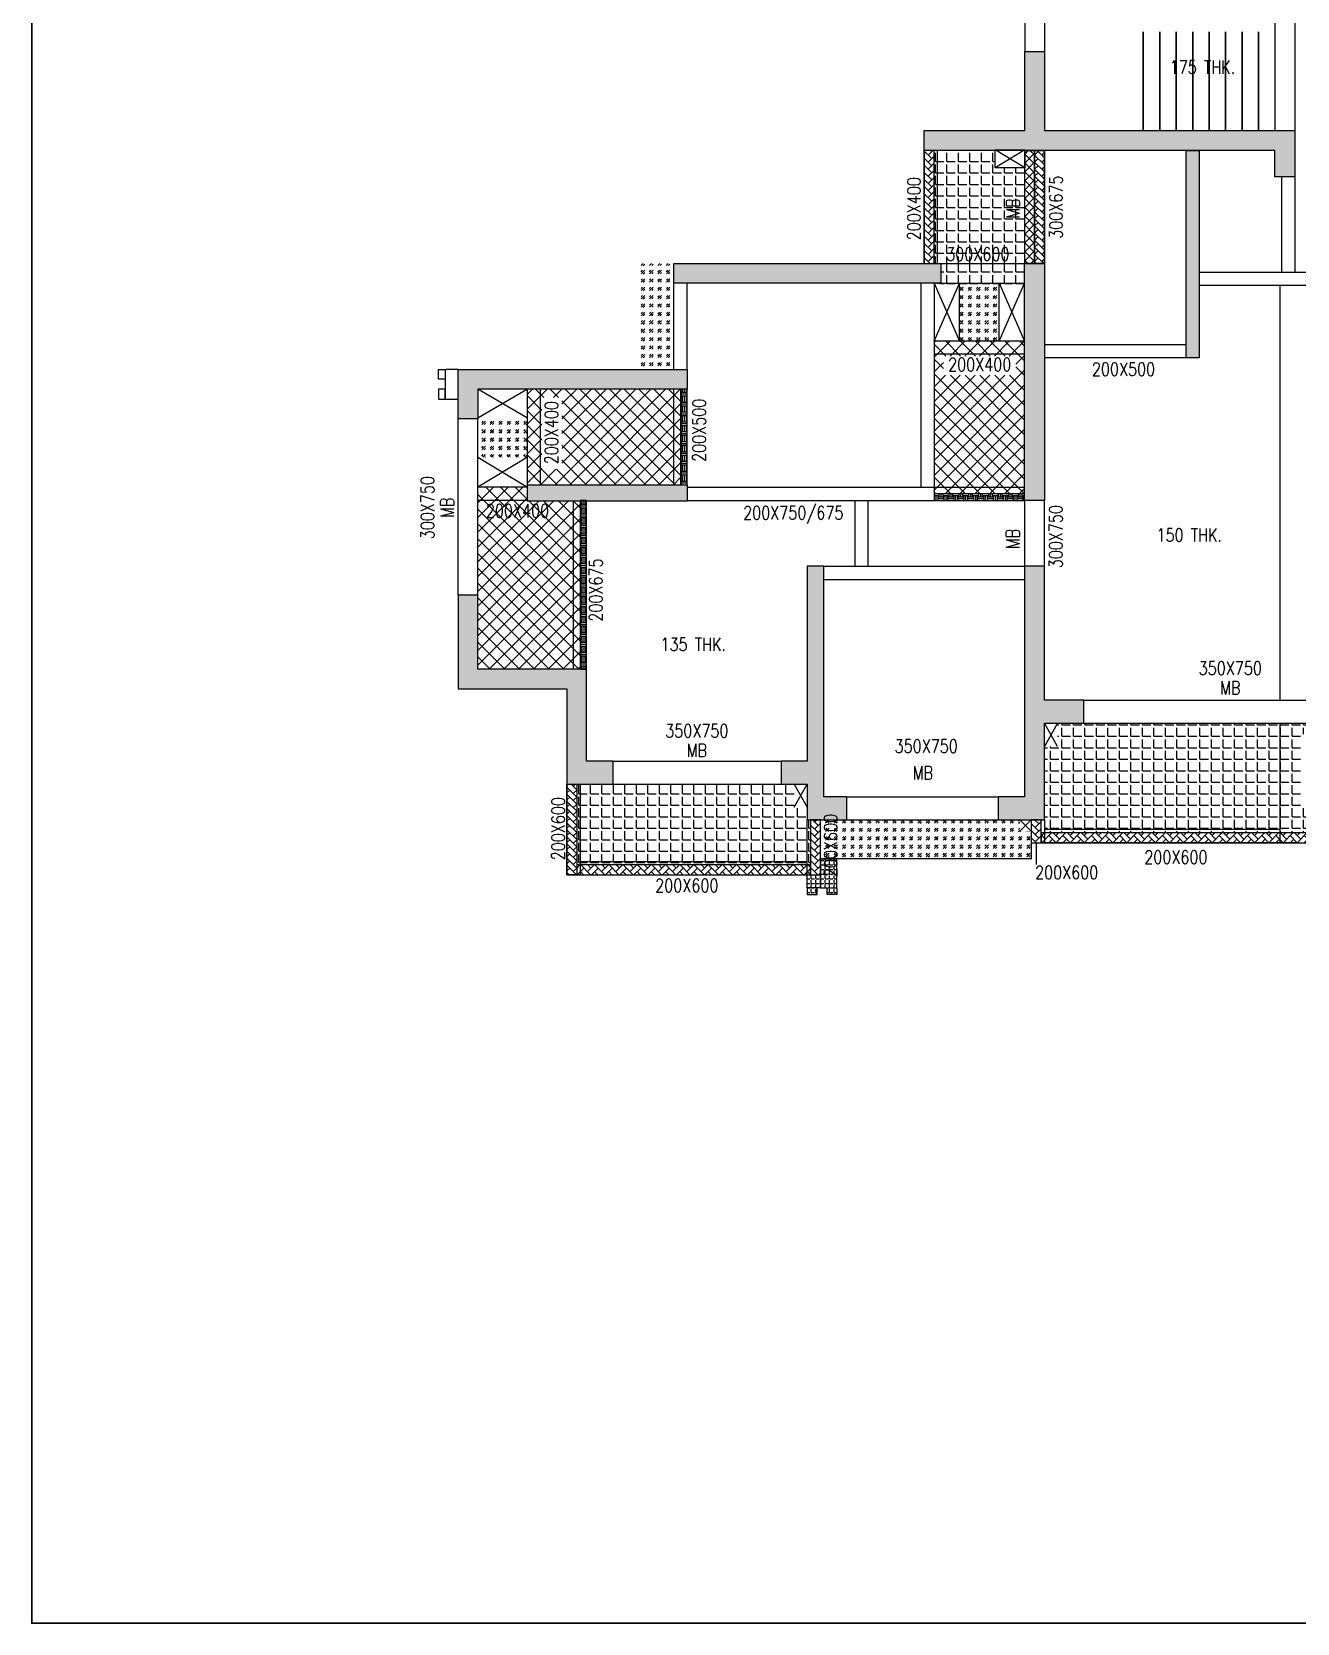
# Model space of a CAD drawing. Header units: millimetres. Extents: x 4277 to 218637, y 6776 to 49510.
# Drawn here: x 4277 to 23488, y 6776 to 30947 of the extents above; entities that cross this region are included whole.
import ezdxf
from ezdxf.enums import TextEntityAlignment as Align

# ---------------------------------------------------------------- set-up
doc = ezdxf.new("R2010")
doc.units = ezdxf.units.MM
doc.linetypes.add('DASHED2', pattern=[0.375, 0.25, -0.125])
doc.linetypes.add('HIDDEN', pattern=[0.375, 0.25, -0.125])
for name, color, linetype in [('BEAM', 3, 'DASHED2'), ('BEAM NO', 3, 'Continuous'), ('COL', 6, 'Continuous'), ('col solid', 20, 'Continuous'), ('COVER', 2, 'Continuous'), ('CUT', 9, 'Continuous'), ('DIM.', 11, 'Continuous'), ('HAT', 30, 'Continuous'), ('SLAB NO', 3, 'Continuous')]:
    doc.layers.add(name, color=color, linetype=linetype)
for name, color, linetype, lineweight in [('BEAM SIZES', 3, 'Continuous', 0), ('Boundary', 40, 'Continuous', 30), ('OTHER', 7, 'Continuous', 30), ('RC PARDI 100MM', 2, 'Continuous', 25), ('RC PARDI 150MM', 2, 'Continuous', 25), ('RC PARDI 200MM', 2, 'Continuous', 25)]:
    doc.layers.add(name, color=color, linetype=linetype, lineweight=lineweight)
doc.styles.add('romance', font='SIMPLEX.shx')
doc.styles.add('ROMANS', font='romans.shx', dxfattribs={"width": 1.2})
doc.dimstyles.new('25T', dxfattribs={"dimscale": 0.25, "dimtxt": 200, "dimasz": 180, "dimexe": 50, "dimexo": 50, "dimgap": 75, "dimtad": 1, "dimdec": 0, "dimzin": 0, "dimdsep": 46, "dimtxsty": 'romance', "dimcen": 0.09, "dimdle": 150, "dimclrd": 11, "dimclre": 11, "dimclrt": 2, "dimadec": 0, "dimazin": 0, "dimtfac": 1, "dimtdec": 0, "dimtofl": 0, "dimtmove": 0, "dimatfit": 3, "dimfxl": 1, "dimtolj": 1, "dimtzin": 0, "dimarcsym": 0})
pattern_1 = [(0, (67241, -120499.32), (0, 174.625), [127, -47.625]), (90, (67241, -120499.32), (-174.625, 1e-14), [127, -47.625])]
pattern_2 = [(45, (67241, -120499.32), (-112.2532, 112.2532), []), (135, (67241, -120499.32), (-112.2532, -112.2532), [])]
pattern_3 = [(45, (67240.994, -120499.316), (0, 107.763073), [228.6, -76.2]), (135, (67294.876, -120445.435), (1e-14, 107.763073), [228.6, -76.2])]
pattern_4 = [(45, (67240.99, -120499.32), (127.27922, 0), [75, -105]), (45, (67272.81, -120499.32), (127.27922, 0), [30, -150]), (45, (67240.99, -120467.5), (127.27922, 0), [30, -150])]
pattern_5 = [(0, (67240.994, -120499.316), (0, 69.85), [50.8, -19.05]), (90, (67240.994, -120499.316), (-69.85, 4e-15), [50.8, -19.05])]

msp = doc.modelspace()

# ---------------------------------------------------------------- hatches: boundary and pattern name
at = {"layer": 'col solid'}
h = msp.add_hatch(color=256, dxfattribs=at)
h.dxf.hatch_style = 1
h.paths.add_polyline_path([(23451, 29447), (23451, 28747), (23151, 28747), (23151, 29147), (17826, 29147), (17826, 29447), (19352, 29447), (19352, 30647), (19652, 30647), (19652, 29447)])
h = msp.add_hatch(color=256, dxfattribs=at)
h.dxf.hatch_style = 1
h.paths.add_polyline_path([(23451, 29447), (23451, 28747), (23151, 28747), (23151, 29147), (17826, 29147), (17826, 29447), (19352, 29447), (19352, 30647), (19652, 30647), (19652, 29447)])
h = msp.add_hatch(color=256, dxfattribs=at)
h.dxf.hatch_style = 1
h.paths.add_polyline_path([(21802, 29147), (21802, 25997), (22002, 25997), (22002, 29147), (22002, 29147)])
h = msp.add_hatch(color=256, dxfattribs=at)
h.dxf.hatch_style = 1
h.paths.add_polyline_path([(18076, 27129), (14026, 27129), (14026, 27429), (18076, 27429)])
h = msp.add_hatch(color=256, dxfattribs=at)
h.dxf.hatch_style = 1
h.paths.add_polyline_path([(19652, 23829), (19351, 23829), (19351, 27429), (19652, 27429)])
h = msp.add_hatch(color=256, dxfattribs=at)
h.dxf.hatch_style = 1
h.paths.add_polyline_path([(14226, 25819), (14226, 25519), (11051, 25519), (11051, 25069), (10751, 25069), (10751, 25819)])
h = msp.add_hatch(color=256, dxfattribs=at)
h.dxf.hatch_style = 1
h.paths.add_polyline_path([(14226, 23819), (11801, 23819), (11801, 24069), (14226, 24069)])
h = msp.add_hatch(color=256, dxfattribs=at)
h.dxf.hatch_style = 1
h.paths.add_polyline_path([(16051, 18979), (16650, 18979), (16650, 19329), (16301, 19329), (16301, 22829), (16051, 22829), (16051, 19869), (15652, 19869), (15652, 19519), (16051, 19519)])
h = msp.add_hatch(color=256, dxfattribs=at)
h.dxf.hatch_style = 1
h.paths.add_polyline_path([(19651, 20794), (19651, 22829), (19351, 22829), (19350, 19329), (18950, 19329), (18950, 18979), (19650, 18979), (19651, 20444), (20252, 20444), (20252, 20794), (19651, 20794)])
h = msp.add_hatch(color=256, dxfattribs=at)
h.dxf.hatch_style = 1
h.paths.add_polyline_path([(12401, 21269), (11051, 21269), (11051, 22389), (10751, 22389), (10751, 20969), (12401, 20969), (12401, 19519), (13101, 19519), (13101, 19869), (12701, 19869), (12701, 21269)])
at = {"layer": 'HAT'}
h = msp.add_hatch(dxfattribs=at)
h.set_pattern_fill('ANGLE', color=256, scale=25)
h.set_pattern_definition(pattern_1)
edge = h.paths.add_edge_path()
edge.add_line((17976, 27429), (19351, 27429))
edge.add_line((19351, 27429), (19352, 28879))
edge.add_line((19352, 28879), (18901, 28879))
edge.add_line((18901, 28879), (18901, 29147))
edge.add_line((18901, 29147), (17976, 29147))
edge.add_line((17976, 29147), (17976, 27429))
at = {"layer": 'HAT', "linetype": 'ByBlock'}
h = msp.add_hatch(dxfattribs=at)
h.set_pattern_fill('ANSI37', color=256, scale=30)
h.set_pattern_definition([(45, (67240.99, -120499.32), (-67.35192, 67.35192), []), (135, (67240.99, -120499.32), (-67.35192, -67.35192), [])])
h.paths.add_polyline_path([(19352, 29147), (19501, 29147), (19501, 27429), (19352, 27429)])
at = {"layer": 'HAT'}
h = msp.add_hatch(dxfattribs=at)
h.set_pattern_fill('GOST_GLASS', color=256, scale=15)
h.set_pattern_definition(pattern_4)
h.paths.add_polyline_path([(13476, 27429), (14026, 27429), (14026, 25819), (13476, 25819)])
h = msp.add_hatch(dxfattribs=at)
h.set_pattern_fill('ANGLE', color=256, scale=25)
h.set_pattern_definition([(0, (67240.97, -128989.37), (0, 174.625), [127, -47.625]), (90, (67240.97, -128989.37), (-174.625, 1e-14), [127, -47.625])])
h.paths.add_polyline_path([(19351, 27419), (18076, 27419), (18076, 27119), (19351, 27119)])
h = msp.add_hatch(dxfattribs=at)
h.set_pattern_fill('GOST_GLASS', color=256, scale=15)
h.set_pattern_definition(pattern_4)
h.paths.add_polyline_path([(18363, 27129), (18963, 27129), (18963, 26249), (18363, 26249)])
at = {"layer": 'HAT', "linetype": 'ByBlock'}
h = msp.add_hatch(dxfattribs=at)
h.set_pattern_fill('ANSI37', color=256, scale=50)
h.set_pattern_definition(pattern_2)
h.paths.add_polyline_path([(19215, 26023), (19215, 25730), (18121, 25730), (18121, 26023)], flags=16)
h.paths.add_polyline_path([(17976, 26249), (19351, 26249), (19351, 23929), (17976, 23929)])
h = msp.add_hatch(dxfattribs=at)
h.set_pattern_fill('ANSI37', color=256, scale=50)
h.set_pattern_definition(pattern_2)
h.paths.add_polyline_path([(12021, 25392), (12326, 25392), (12326, 24302), (12021, 24302)])
h.paths.add_polyline_path([(11801, 24069), (14126, 24069), (14126, 25519), (11801, 25519)])
at = {"layer": 'HAT'}
h = msp.add_hatch(dxfattribs=at)
h.set_pattern_fill('GOST_GLASS', color=256, scale=15)
h.set_pattern_definition(pattern_4)
h.paths.add_polyline_path([(11051, 25079), (11801, 25079), (11801, 24489), (11051, 24489)])
at = {"layer": 'HAT', "linetype": 'ByBlock'}
h = msp.add_hatch(dxfattribs=at)
h.set_pattern_fill('ANSI37', color=256, scale=50)
h.set_pattern_definition(pattern_2)
edge = h.paths.add_edge_path()
edge.add_line((11051, 21269), (12601, 21269))
edge.add_line((12601, 21269), (12601, 23829))
edge.add_line((12601, 23829), (11801, 23829))
edge.add_line((11801, 23829), (11801, 24029))
edge.add_line((11801, 24029), (11051, 24029))
edge.add_line((11051, 24029), (11051, 21269))
at = {"layer": 'HAT'}
h = msp.add_hatch(dxfattribs=at)
h.set_pattern_fill('ANGLE', color=256, scale=25)
h.set_pattern_definition(pattern_1)
h.paths.add_polyline_path([(19650, 18779), (23226, 18779), (23226, 20444), (19851, 20444), (19851, 20094), (19651, 20094)])
h = msp.add_hatch(dxfattribs=at)
h.set_pattern_fill('ANGLE', color=256, scale=25)
h.set_pattern_definition(pattern_1)
h.paths.add_polyline_path([(23848, 20278), (23848, 19167), (23572, 19167), (23572, 20278)], flags=16)
h.paths.add_polyline_path([(23226, 18779), (26801, 18779), (26801, 20094), (26601, 20094), (26601, 20444), (23226, 20444)])
h = msp.add_hatch(dxfattribs=at)
h.set_pattern_fill('ANGLE', color=256, scale=25)
h.set_pattern_definition(pattern_1)
edge = h.paths.add_edge_path()
edge.add_line((12549, 18294), (16101, 18294))
edge.add_line((16101, 18294), (16101, 18979))
edge.add_line((16101, 18979), (16051, 18979))
edge.add_line((16051, 18979), (16051, 19169))
edge.add_line((16051, 19169), (15851, 19169))
edge.add_line((15851, 19169), (15851, 19519))
edge.add_line((15851, 19519), (12551, 19519))
edge.add_line((12551, 19519), (12551, 18294))
h = msp.add_hatch(dxfattribs=at)
h.set_pattern_fill('GOST_GLASS', color=256, scale=15)
h.set_pattern_definition([(45, (67240.99, -120699.37), (127.27922, 0), [75, -105]), (45, (67272.81, -120699.37), (127.27922, 0), [30, -150]), (45, (67240.99, -120667.55), (127.27922, 0), [30, -150])])
h.paths.add_polyline_path([(19451, 18384), (16251, 18384), (16251, 18979), (19276, 18979), (19276, 18804), (19451, 18804)])
h = msp.add_hatch(dxfattribs=at)
h.set_pattern_fill('ANGLE', color=256, scale=10)
h.set_pattern_definition(pattern_5)
h.paths.add_polyline_path([(16251, 18379), (16501, 18379), (16501, 17944), (16251, 17944)])
h = msp.add_hatch(dxfattribs=at)
h.set_pattern_fill('ANGLE', color=256, scale=10)
h.set_pattern_definition(pattern_5)
h.paths.add_polyline_path([(16051, 18144), (16251, 18144), (16251, 17944), (16051, 17944)])
h = msp.add_hatch(dxfattribs=at)
h.set_pattern_fill('ANGLE', color=256, scale=10)
h.set_pattern_definition(pattern_5)
h.paths.add_polyline_path([(16201, 17944), (16051, 17944), (16051, 17844), (16201, 17844)])
h = msp.add_hatch(dxfattribs=at)
h.set_pattern_fill('ANGLE', color=256, scale=10)
h.set_pattern_definition(pattern_5)
h.paths.add_polyline_path([(16351, 17944), (16501, 17944), (16501, 17844), (16351, 17844)])
at = {"layer": 'RC PARDI 100MM'}
h = msp.add_hatch(dxfattribs=at)
h.set_pattern_fill('EARTH', color=30, scale=300, angle=270)
h.set_pattern_definition([(270, (-155646.56, 212458.9), (75, -75), [75, -75]), (270, (-155618.43, 212458.9), (75, -75), [75, -75]), (270, (-155590.31, 212458.9), (75, -75), [75, -75]), (360, (-155580.93, 212449.53), (75, 75), [75, -75]), (360, (-155580.93, 212421.4), (75, 75), [75, -75]), (360, (-155580.93, 212393.28), (75, 75), [75, -75])])
h.paths.add_polyline_path([(14226, 24069), (14226, 25519), (14126, 25519), (14126, 24069)])
h = msp.add_hatch(dxfattribs=at)
h.set_pattern_fill('EARTH', color=30, scale=300, angle=180)
h.set_pattern_definition([(180, (192865.78, 208981.15), (-75, -75), [75, -75]), (180, (192865.78, 208953.02), (-75, -75), [75, -75]), (180, (192865.78, 208924.9), (-75, -75), [75, -75]), (270, (192856.41, 208915.52), (75, -75), [75, -75]), (270, (192828.28, 208915.52), (75, -75), [75, -75]), (270, (192800.16, 208915.52), (75, -75), [75, -75])])
h.paths.add_polyline_path([(19351, 23929), (17976, 23929), (17976, 23829), (19351, 23829)])
h = msp.add_hatch(dxfattribs=at)
h.set_pattern_fill('EARTH', color=30, scale=300, angle=270)
h.set_pattern_definition([(270, (-157171.56, 215258.9), (75, -75), [75, -75]), (270, (-157143.43, 215258.9), (75, -75), [75, -75]), (270, (-157115.31, 215258.9), (75, -75), [75, -75]), (360, (-157105.93, 215249.53), (75, 75), [75, -75]), (360, (-157105.93, 215221.4), (75, 75), [75, -75]), (360, (-157105.93, 215193.28), (75, 75), [75, -75])])
h.paths.add_polyline_path([(12701, 21269), (12701, 23829), (12601, 23829), (12601, 21269)])
at = {"layer": 'RC PARDI 150MM'}
h = msp.add_hatch(dxfattribs=at)
h.set_pattern_fill('AR-HBONE', color=30, scale=0.75)
h.set_pattern_definition(pattern_3)
h.paths.add_polyline_path([(17826, 27429), (17976, 27429), (17976, 29147), (17826, 29147)])
h = msp.add_hatch(dxfattribs=at)
h.set_pattern_fill('AR-HBONE', color=30, scale=0.75)
h.set_pattern_definition(pattern_3)
h.paths.add_polyline_path([(19502, 29147), (19652, 29147), (19652, 27429), (19502, 27429)])
h = msp.add_hatch(dxfattribs=at)
h.set_pattern_fill('AR-HBONE', color=30, scale=0.75)
h.set_pattern_definition(pattern_3)
h.paths.add_polyline_path([(12401, 19519), (12551, 19519), (12551, 18144), (12401, 18144)])
h = msp.add_hatch(dxfattribs=at)
h.set_pattern_fill('AR-HBONE', color=30, scale=0.75)
h.set_pattern_definition(pattern_3)
h.paths.add_polyline_path([(16251, 18979), (16101, 18979), (16101, 18144), (16251, 18144)])
h = msp.add_hatch(dxfattribs=at)
h.set_pattern_fill('AR-HBONE', color=30, scale=0.75)
h.set_pattern_definition([(45, (70591.02, -120799.41), (0, 107.763073), [228.6, -76.2]), (135, (70644.904, -120745.53), (1e-14, 107.763073), [228.6, -76.2])])
h.paths.add_polyline_path([(19601, 18979), (19451, 18979), (19451, 18629), (19601, 18629)])
h = msp.add_hatch(dxfattribs=at)
h.set_pattern_fill('AR-HBONE', color=30, scale=0.75)
h.set_pattern_definition([(45, (67240.994, -120599.316), (0, 107.763073), [228.6, -76.2]), (135, (67294.876, -120545.435), (1e-14, 107.763073), [228.6, -76.2])])
h.paths.add_polyline_path([(19600, 18629), (26851, 18629), (26851, 18779), (19600, 18779)])
h = msp.add_hatch(dxfattribs=at)
h.set_pattern_fill('AR-HBONE', color=30, scale=0.75)
h.set_pattern_definition(pattern_3)
h.paths.add_polyline_path([(12551, 18144), (16101, 18144), (16101, 18294), (12551, 18294)])

# ---------------------------------------------------------------- linework, layer by layer
at = {"layer": 'BEAM', "color": 4, "linetype": 'HIDDEN', "ltscale": 10}
for p, q in [((23151, 33591, 0), (23151, 29447, 0)), ((23451, 33591, 0), (23451, 29447, 0)), ((19352, 27429, 0), (19352, 29147, 0)), ((19652, 27429, 0), (19652, 29147, 0)), ((19351, 23829, 0), (19351, 22829, 0)), ((19651, 22829, 0), (19652, 23829, 0)), ((20252, 20794, 0), (26201, 20794, 0)), ((13101, 19869, 0), (15652, 19869, 0)), ((16650, 19329, 0), (18950, 19329, 0))]:
    msp.add_line(p, q, dxfattribs=at)
at = {"layer": 'BEAM', "ltscale": 10}
for p, q in [((19352, 32391, 0), (19352, 30647, 0)), ((19652, 32391, 0), (19652, 30647, 0)), ((17826, 27429, 0), (17826, 29147, 0)), ((18026, 27429, 0), (18026, 29147, 0)), ((18026, 27429, 0), (19351, 27429, 0)), ((14026, 25819, 0), (14026, 27129, 0)), ((17976, 27129, 0), (17976, 23829, 0)), ((18026, 27129, 0), (19351, 27129, 0)), ((19351, 26249, 0), (17976, 26249, 0)), ((11801, 24069, 0), (11801, 25519, 0)), ((14026, 24069, 0), (14026, 25519, 0)), ((11801, 24029, 0), (11051, 24029, 0)), ((17876, 24029, 0), (19351, 24029, 0)), ((12501, 21269, 0), (12501, 23829, 0)), ((23226, 20444, 0), (23226, 18629, 0)), ((12401, 19519), (12401, 18144, 0)), ((12601, 19519), (12601, 18144, 0)), ((16051, 17944, 0), (16051, 18979, 0)), ((16251, 17944, 0), (16251, 18979, 0)), ((19451, 18979, 0), (19451, 18629, 0)), ((19651, 18979, 0), (19651, 18629, 0)), ((19451, 18629, 0), (19651, 18629, 0)), ((23226, 18829, 0), (19650, 18829, 0)), ((23226, 18629, 0), (19650, 18629, 0)), ((23526, 18629, 0), (23226, 18629, 0)), ((12401, 18144, 0), (12601, 18144, 0)), ((12601, 18344, 0), (16051, 18344, 0)), ((12601, 18144, 0), (16051, 18144, 0)), ((16051, 18144, 0), (16251, 18144, 0)), ((16251, 17944, 0), (16051, 17944, 0))]:
    msp.add_line(p, q, dxfattribs=at)
at = {"layer": 'BEAM', "linetype": 'HIDDEN', "ltscale": 10}
for p, q in [((23251, 28747, 0), (23251, 27294, 0)), ((23451, 28747, 0), (23451, 27294, 0)), ((14226, 25819, 0), (14226, 27129, 0)), ((17776, 27129, 0), (17776, 24029, 0)), ((24951, 27294, 6), (22002, 27294, 6)), ((24951, 27094, 6), (22002, 27094, 6)), ((23226, 27094, 0), (23226, 20794, 0)), ((21802, 26194, 0), (19652, 26194, 0)), ((19351, 26049, 0), (17976, 26049, 0)), ((21802, 25994, 0), (19652, 25994, 0)), ((12001, 24069, 0), (12001, 25519, 0)), ((14226, 24069, 0), (14226, 25519, 0)), ((14226, 24029, 0), (17876, 24029, 0)), ((11801, 23829, 0), (11051, 23829, 0)), ((12701, 21269, 0), (12701, 23829, 0)), ((14226, 23829, 0), (19351, 23829, 0)), ((14226, 23829, 0), (19351, 23829, 0)), ((16776, 22829, 0), (16776, 23829, 0)), ((16976, 22829, 0), (16976, 23829, 0)), ((16301, 22829, 0), (19351, 22829, 0)), ((16301, 22629, 0), (19351, 22629, 0))]:
    msp.add_line(p, q, dxfattribs=at)
at = {"layer": 'BEAM', "color": 4, "ltscale": 10}
for p, q in [((10751, 22389, 0), (10751, 25069, 0)), ((11051, 22389, 0), (11051, 25069, 0))]:
    msp.add_line(p, q, dxfattribs=at)
at = {"layer": 'BEAM', "color": 4}
for p, q in [((20252, 20444, 0), (26201, 20444, 0)), ((13101, 19519, 0), (15652, 19519, 0)), ((16650, 18979, 0), (18950, 18979, 0))]:
    msp.add_line(p, q, dxfattribs=at)
at = {"layer": 'BEAM', "elevation": 0}
msp.add_lwpolyline([(10751, 25819), (10551, 25819), (10551, 25369), (10751, 25369)], close=True, dxfattribs=at)
at = {"layer": 'Boundary'}
msp.add_lwpolyline([(4277, 49510), (65790, 49510), (65790, 6776), (4277, 6776)], close=True, dxfattribs=at)
at = {"layer": 'COL', "elevation": 0}
for points in [[(23451, 29447), (23451, 28747), (23151, 28747), (23151, 29147), (17826, 29147), (17826, 29447), (19352, 29447), (19352, 30647), (19652, 30647), (19652, 29447)], [(18076, 27129), (14026, 27129), (14026, 27429), (18076, 27429)], [(19652, 23829), (19351, 23829), (19351, 27429), (19652, 27429)], [(14226, 25819), (14226, 25519), (11051, 25519), (11051, 25069), (10751, 25069), (10751, 25819)], [(14226, 23819), (11801, 23819), (11801, 24069), (14226, 24069)], [(16051, 18979), (16650, 18979), (16650, 19329), (16301, 19329), (16301, 22829), (16051, 22829), (16051, 19869), (15652, 19869), (15652, 19519), (16051, 19519)], [(19651, 20794), (19651, 22829), (19351, 22829), (19350, 19329), (18950, 19329), (18950, 18979), (19650, 18979), (19651, 20444), (20252, 20444), (20252, 20794), (19651, 20794)]]:
    msp.add_lwpolyline(points, close=True, dxfattribs=at)
for points in [[(22002, 29147), (22002, 25997), (21802, 25997), (21802, 29147), (22002, 29147)], [(12401, 21269), (11051, 21269), (11051, 22389), (10751, 22389), (10751, 20969), (12401, 20969), (12401, 19519), (13101, 19519), (13101, 19869), (12701, 19869), (12701, 21269), (12401, 21269)]]:
    msp.add_lwpolyline(points, dxfattribs=at)
at = {"layer": 'COVER'}
for p, q in [((18363, 26249, 0), (18363, 27129, 0)), ((18963, 26249, 0), (18963, 27129, 0)), ((19451, 18629, 0), (19451, 18379, 0)), ((19451, 18384, 0), (16251, 18384, 0))]:
    msp.add_line(p, q, dxfattribs=at)
at = {"layer": 'COVER', "elevation": 0}
for points in [[(17826, 27429), (17976, 27429), (17976, 29147), (17826, 29147)], [(19352, 28879), (18901, 28879), (18901, 29154), (19352, 29154)], [(19352, 29147), (19501, 29147), (19501, 27429), (19352, 27429)], [(19502, 29147), (19652, 29147), (19652, 27429), (19502, 27429)], [(10551, 25669), (10451, 25669), (10451, 25819), (10551, 25819)], [(10551, 25519), (10451, 25519), (10451, 25369), (10551, 25369)], [(12401, 19519), (12551, 19519), (12551, 18144), (12401, 18144)], [(16251, 18979), (16101, 18979), (16101, 18144), (16251, 18144)], [(19601, 18979), (19451, 18979), (19451, 18629), (19601, 18629)], [(19600, 18629), (26851, 18629), (26851, 18779), (19600, 18779)], [(16251, 17944), (16501, 17944), (16501, 18379), (16251, 18379)], [(12551, 18144), (16101, 18144), (16101, 18294), (12551, 18294)], [(16201, 17944), (16051, 17944), (16051, 17844), (16201, 17844)], [(16351, 17944), (16501, 17944), (16501, 17844), (16351, 17844)]]:
    msp.add_lwpolyline(points, close=True, dxfattribs=at)
at = {"layer": 'COVER', "const_width": 0.1, "elevation": 0}
for points in [[(14026, 27429), (13476, 27429), (13476, 25829)], [(11801, 24489), (11051, 24489), (11051, 25079), (11801, 25079)]]:
    msp.add_lwpolyline(points, dxfattribs=at)
for points in [[(19851, 20094), (19651, 20094), (19651, 20444), (19851, 20444)], [(15851, 19169), (16051, 19169), (16051, 19519), (15851, 19519)], [(19451, 18979), (19276, 18979), (19276, 18804), (19451, 18804)]]:
    msp.add_lwpolyline(points, close=True, dxfattribs=at)
at = {"layer": 'CUT'}
for p, q in [((19352, 28879, 0), (18901, 29154, 0)), ((19352, 29154, 0), (18901, 28879, 0)), ((17976, 26249, 0), (18363, 27129, 0)), ((17976, 27129, 0), (18363, 26249, 0)), ((18963, 26249, 0), (19351, 27129, 0)), ((18963, 27129, 0), (19351, 26249, 0)), ((11801, 25079, 0), (11051, 25519, 0)), ((11801, 25519, 0), (11051, 25079, 0)), ((11801, 24489, 0), (11051, 24029, 0)), ((11051, 24489, 0), (11801, 24029, 0)), ((19851, 20094, 0), (19651, 20444, 0)), ((19851, 20444, 0), (19651, 20094, 0)), ((15851, 19169, 0), (16051, 19519, 0)), ((15851, 19519, 0), (16051, 19169, 0)), ((19276, 18804, 0), (19451, 18979, 0)), ((19276, 18979, 0), (19451, 18804, 0))]:
    msp.add_line(p, q, dxfattribs=at)
at = {"layer": 'OTHER'}
for p, q in [((21152, 30947, 0), (21152, 29447, 0)), ((21402, 30947, 0), (21402, 29447, 0)), ((21652, 30947, 0), (21652, 29447, 0)), ((21902, 30947, 0), (21902, 29447, 0)), ((22152, 30947, 0), (22152, 29447, 0)), ((22402, 30947, 0), (22402, 29447, 0)), ((22652, 30947, 0), (22652, 29447, 0)), ((22902, 30947, 0), (22902, 29447, 0))]:
    msp.add_line(p, q, dxfattribs=at)
at = {"layer": 'RC PARDI 200MM', "elevation": 0}
for points in [[(14226, 24069), (14226, 25519), (14126, 25519), (14126, 24069)], [(19351, 23929), (17976, 23929), (17976, 23829), (19351, 23829)], [(12701, 21269), (12701, 23829), (12601, 23829), (12601, 21269)]]:
    msp.add_lwpolyline(points, close=True, dxfattribs=at)

# ---------------------------------------------------------------- texts
at = {"layer": 'BEAM NO', "style": 'ROMANS', "width": 0.8}
for p in [(19333, 28264, 0), (10742, 23720, 0), (19331, 23246, 0)]:
    msp.add_text('MB', height=200, rotation=90, dxfattribs=at).set_placement(p, align=Align.BOTTOM_CENTER)
for p in [(22473, 20823, 0), (14374, 19873, 0), (17805, 19533, 0)]:
    msp.add_text('MB', height=200, dxfattribs=at).set_placement(p, align=Align.BOTTOM_CENTER)
at = {"layer": 'BEAM SIZES', "style": 'ROMANS', "width": 0.8}
for s, p in [('200X400', (17830, 28260, 0)), ('300X675', (19986, 28284, 0)), ('200X400', (12326, 24859)), ('200X500', (14568, 24895, 0)), ('300X750', (10444, 23720, 0)), ('300X750', (19984, 23280, 0)), ('200X675', (13001, 22468, 0)), ('200X600', (12429, 18844, 0)), ('200X600', (16565, 18588, 0))]:
    msp.add_text(s, height=200, rotation=90, dxfattribs=at).set_placement(p, align=Align.BOTTOM_CENTER)
for s, p in [('300X600', (18640, 27410, 0)), ('200X400', (18669, 25733)), ('200X500', (20852, 25662, 0)), ('200X400', (11651, 23512)), ('200X750/675', (15838, 23482, 0)), ('350X750', (22473, 21121, 0)), ('350X750', (14374, 20171, 0)), ('350X750', (17856, 19938, 0)), ('200X600', (21647, 18250, 0)), ('200X600', (19989, 18020, 0)), ('200X600', (14222, 17822, 0))]:
    msp.add_text(s, height=200, dxfattribs=at).set_placement(p, align=Align.BOTTOM_CENTER)
at = {"layer": 'SLAB NO', "style": 'ROMANS', "width": 0.8}
for s, p in [('175 THK.', (22050, 30251, 0)), ('150 THK.', (21850, 23145)), ('135 THK.', (14318, 21484))]:
    msp.add_text(s, height=200, dxfattribs=at).set_placement(p, align=Align.BOTTOM_CENTER)

# ---------------------------------------------------------------- leaders
at = {"layer": 'DIM.', "ltscale": 10}
msp.add_leader([(19525, 18629, 0), (19527, 18299, 0)], dimstyle='25T', dxfattribs=at)

doc.saveas('drawing.dxf')
